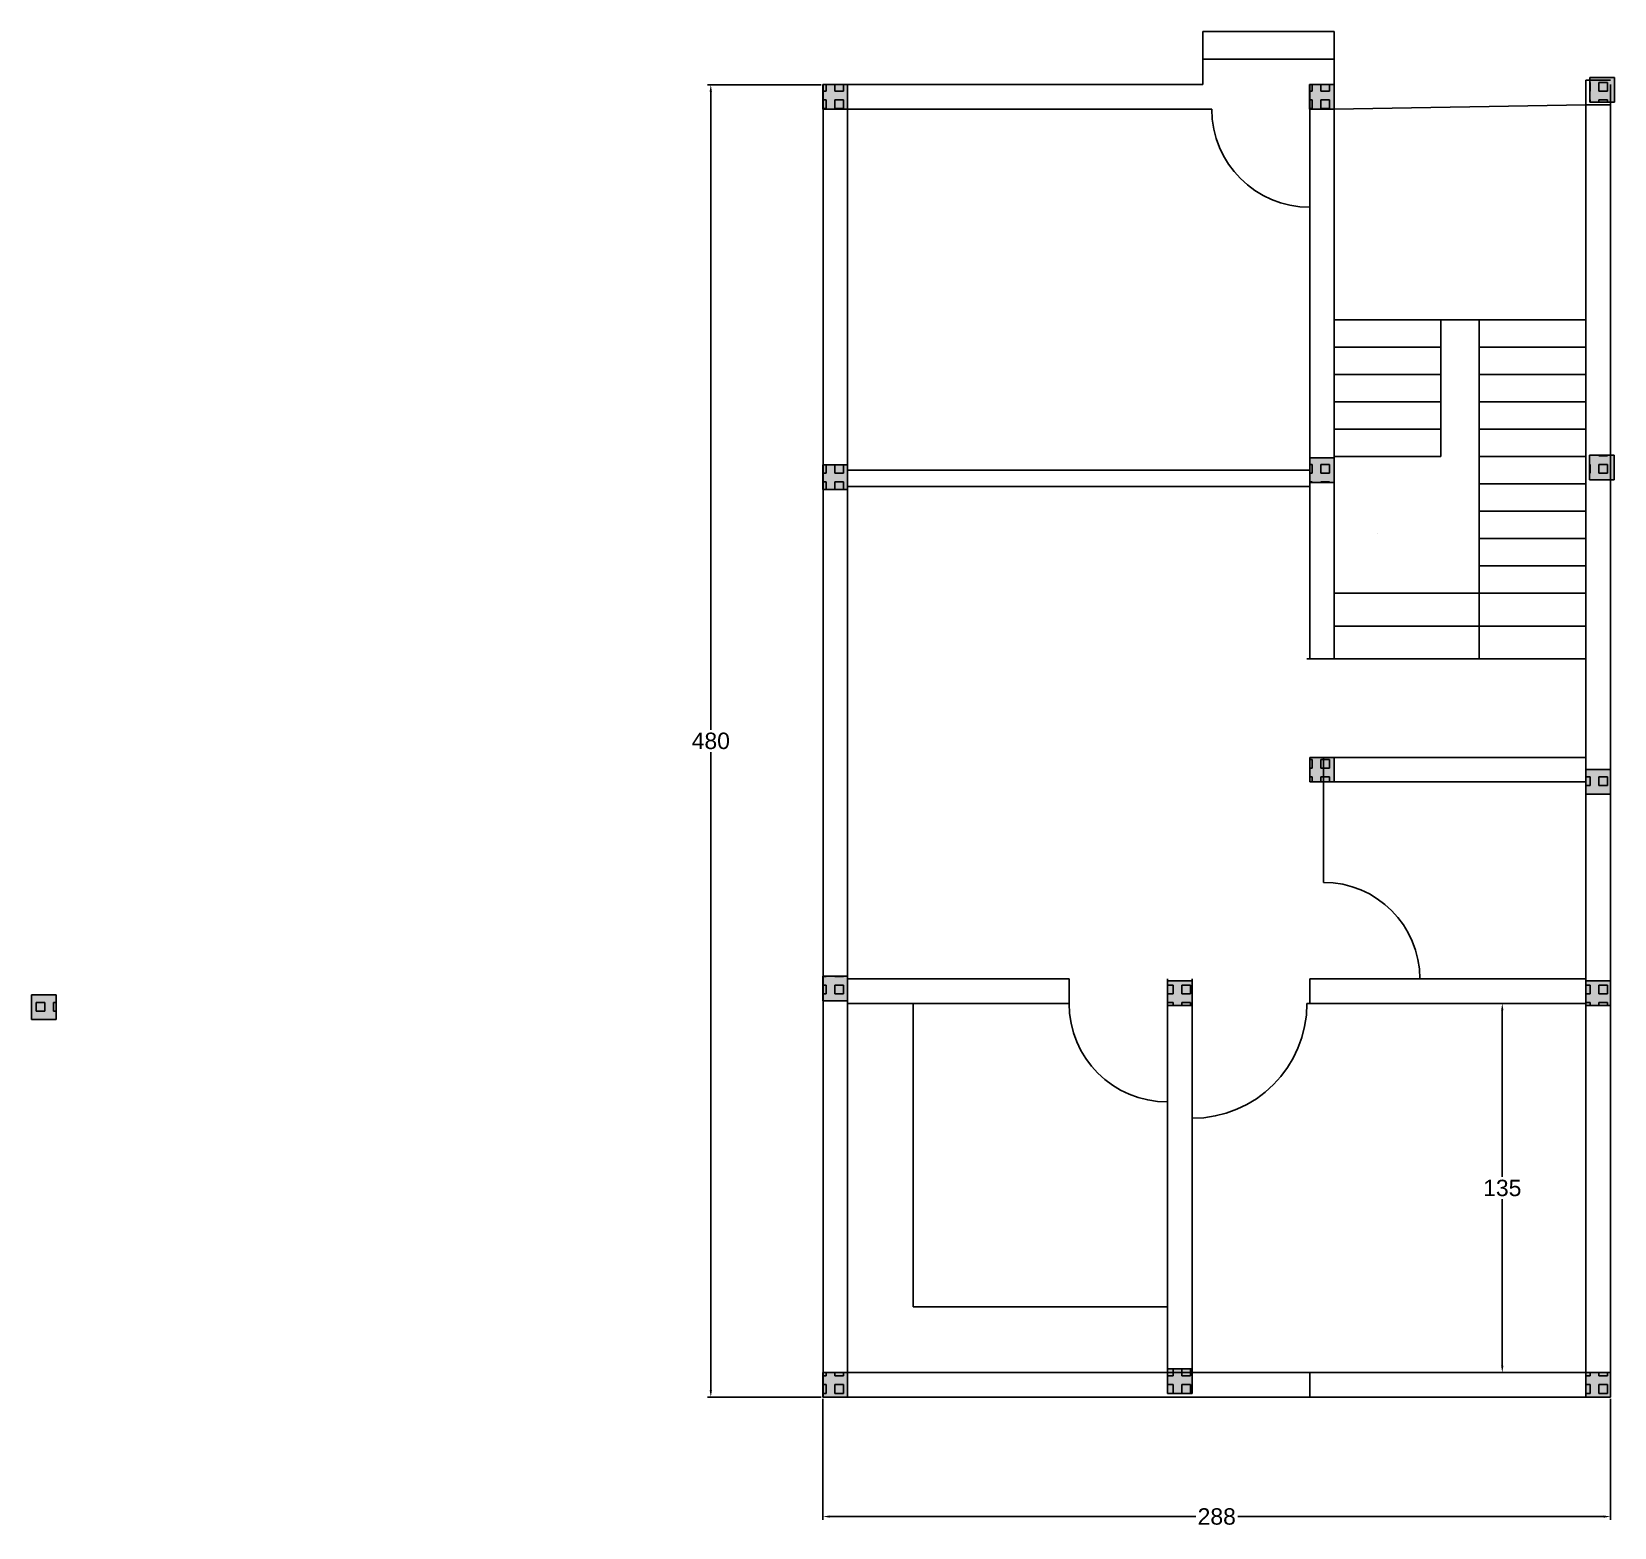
# Model space of a CAD drawing. Header units: inches. Extents: x 2211 to 2790, y 1952 to 2499.
import ezdxf

# ---------------------------------------------------------------- set-up
doc = ezdxf.new("R2010")
doc.units = ezdxf.units.IN
doc.layers.add('Column', color=22, linetype='Continuous')
doc.layers.add('Stairs', color=182, linetype='Continuous')
doc.styles.get("Standard").update_dxf_attribs({"font": 'arial.ttf'})
doc.dimstyles.new('ISO-25', dxfattribs={"dimtxt": 6, "dimasz": 2.5, "dimexe": 1.25, "dimexo": 0.625, "dimgap": 1, "dimtad": 0, "dimtih": 1, "dimtoh": 1, "dimtxsty": 'Standard', "dimcen": 2.5, "dimadec": 0, "dimazin": 0, "dimtfac": 1, "dimtmove": 0, "dimatfit": 3, "dimfxl": 1, "dimarcsym": 0})

# ---------------------------------------------------------------- blocks, each defined once
blk = doc.blocks.new('*D1')
at = {"color": 0, "lineweight": -2, "transparency": 16777216}
for p, q in [((2500.19, 1998.83), (2500.19, 1954.56)), ((2788.19, 1998.83), (2788.19, 1954.56)), ((2502.69, 1955.81), (2636.51, 1955.81)), ((2785.69, 1955.81), (2651.88, 1955.81))]:
    blk.add_line(p, q, dxfattribs=at)
at = {"color": 0, "transparency": 16777216}
for points in [[(2502.69, 1956.22), (2502.69, 1955.39), (2500.19, 1955.81)], [(2785.69, 1956.22), (2785.69, 1955.39), (2788.19, 1955.81)]]:
    blk.add_solid(points, dxfattribs=at)
at = {"layer": 'Defpoints', "color": 0, "transparency": 16777216}
for p in [(2500.19, 1999.45), (2788.19, 1999.45), (2788.19, 1955.81)]:
    blk.add_point(p, dxfattribs=at)
at = {"color": 0, "transparency": 16777216, "insert": (2644.19, 1955.81), "char_height": 6, "attachment_point": 5}
blk.add_mtext('288', dxfattribs=at)
blk = doc.blocks.new('*D2')
at = {"color": 0, "lineweight": -2, "transparency": 16777216}
for p, q in [((2499.57, 2479.45), (2457.91, 2479.45)), ((2459.16, 2476.95), (2459.16, 2243.52)), ((2459.16, 2001.95), (2459.16, 2235.39)), ((2499.57, 1999.45), (2457.91, 1999.45))]:
    blk.add_line(p, q, dxfattribs=at)
at = {"color": 0, "transparency": 16777216}
for points in [[(2458.74, 2476.95), (2459.57, 2476.95), (2459.16, 2479.45)], [(2458.74, 2001.95), (2459.57, 2001.95), (2459.16, 1999.45)]]:
    blk.add_solid(points, dxfattribs=at)
at = {"layer": 'Defpoints', "color": 0, "transparency": 16777216}
for p in [(2459.16, 2479.45), (2500.19, 2479.45), (2500.19, 1999.45)]:
    blk.add_point(p, dxfattribs=at)
at = {"color": 0, "transparency": 16777216, "insert": (2459.16, 2239.45), "char_height": 6, "attachment_point": 5}
blk.add_mtext('480', dxfattribs=at)
blk = doc.blocks.new('*D3')
at = {"color": 0, "lineweight": -2, "transparency": 16777216}
for p, q in [((2778.57, 2143.45), (2747.37, 2143.45)), ((2748.62, 2140.95), (2748.62, 2080.02)), ((2748.62, 2010.95), (2748.62, 2071.89)), ((2778.57, 2008.45), (2747.37, 2008.45))]:
    blk.add_line(p, q, dxfattribs=at)
at = {"color": 0, "transparency": 16777216}
for points in [[(2748.2, 2140.95), (2749.04, 2140.95), (2748.62, 2143.45)], [(2748.2, 2010.95), (2749.04, 2010.95), (2748.62, 2008.45)]]:
    blk.add_solid(points, dxfattribs=at)
at = {"layer": 'Defpoints', "color": 0, "transparency": 16777216}
for p in [(2748.62, 2143.45), (2779.19, 2143.45), (2779.19, 2008.45)]:
    blk.add_point(p, dxfattribs=at)
at = {"color": 0, "transparency": 16777216, "insert": (2748.62, 2075.95), "char_height": 6, "attachment_point": 5}
blk.add_mtext('135', dxfattribs=at)
blk = doc.blocks.new('C')
at = {"layer": 'Column'}
h = blk.add_hatch(dxfattribs=at)
h.set_pattern_fill('SQUARE', color=256)
h.set_pattern_definition([(0, (3209.324, 2159.621), (0, 3.175), [3.175, -3.175]), (90, (3209.324, 2159.621), (-3.175, 2e-16), [3.175, -3.175])])
h.paths.add_polyline_path([(3200.32, 2159.62), (3200.32, 2150.62), (3209.32, 2150.62), (3209.32, 2159.62)])
h = blk.add_hatch(color=256, dxfattribs=at)
h.dxf.hatch_style = 1
h.paths.add_polyline_path([(3209.32, 2150.62), (3209.32, 2159.62), (3200.32, 2159.62), (3200.32, 2150.62)])
at = {"layer": 'Column', "true_color": 0x105689}
h = blk.add_hatch(color=146, dxfattribs=at)
h.dxf.hatch_style = 1
h.paths.add_polyline_path([(3209.32, 2159.62), (3200.32, 2159.62), (3200.32, 2150.62), (3209.32, 2150.62)])
at = {"layer": 'Column'}
for p, q in [((3209.32, 2159.62), (3200.32, 2159.62)), ((3200.32, 2150.62), (3200.32, 2159.62)), ((3209.32, 2150.62), (3209.32, 2159.62)), ((3209.32, 2159.62), (3209.32, 2159.62)), ((3200.32, 2150.62), (3209.32, 2150.62)), ((3209.32, 2150.62), (3209.32, 2150.62))]:
    blk.add_line(p, q, dxfattribs=at)

msp = doc.modelspace()

# ---------------------------------------------------------------- linework, layer by layer
for p, q in [((2639.124, 2479.455), (2500.192, 2479.455)), ((2500.192, 1999.455), (2500.192, 2479.455)), ((2678.192, 2269.455), (2678.192, 2479.455)), ((2678.192, 2479.455), (2687.192, 2479.455)), ((2687.192, 2269.455), (2687.192, 2479.455)), ((2687.192, 2479.455), (2687.192, 2479.455)), ((2779.192, 2269.455), (2779.192, 2481.148)), ((2779.192, 2481.148), (2788.192, 2481.148)), ((2788.192, 1999.455), (2788.192, 2479.455)), ((2779.192, 2472.13), (2788.192, 2472.13)), ((2788.192, 2472.13), (2779.192, 2472.13)), ((2509.192, 2008.455), (2509.192, 2470.455)), ((2642.382, 2470.455), (2509.192, 2470.455)), ((2678.192, 2470.455), (2687.192, 2470.455)), ((2678.192, 2338.455), (2509.192, 2338.455)), ((2678.192, 2332.455), (2509.192, 2332.455)), ((2779.192, 2008.455), (2779.192, 2269.455)), ((2678.192, 2233.455), (2779.192, 2233.455)), ((2678.192, 2224.455), (2678.192, 2233.455)), ((2683.192, 2187.741), (2683.192, 2233.455)), ((2678.192, 2224.455), (2779.192, 2224.455)), ((2509.192, 2152.455), (2590.192, 2152.455)), ((2590.192, 2143.455), (2590.192, 2152.455)), ((2626.192, 2008.455), (2626.192, 2152.455)), ((2635.192, 2008.455), (2635.192, 2152.455)), ((2678.192, 2152.455), (2779.192, 2152.455)), ((2678.192, 2143.455), (2678.192, 2152.455)), ((2509.192, 2143.455), (2590.192, 2143.455)), ((2533.192, 2032.455), (2533.192, 2143.455)), ((2677.192, 2143.455), (2779.192, 2143.455)), ((2533.192, 2032.455), (2626.192, 2032.455)), ((2509.192, 2008.455), (2779.192, 2008.455)), ((2678.192, 1999.455), (2678.192, 2008.455)), ((2500.192, 1999.455), (2788.192, 1999.455)), ((2788.192, 1999.455), (2788.192, 1999.455))]:
    msp.add_line(p, q)
for centre, radius, start, end in [((2678.192, 2470.455), 35.809, 180, 270), ((2683.192, 2152.455), 35.287, 0, 90), ((2626.192, 2143.455), 36, 180, 270), ((2635.192, 2143.455), 42, 270, 360)]:
    msp.add_arc(centre, radius, start, end)
at = {"layer": 'Stairs'}
for p, q in [((2687.192, 2498.837), (2639.124, 2498.837)), ((2639.124, 2488.837), (2639.124, 2498.837)), ((2687.192, 2488.837), (2687.192, 2498.837)), ((2687.192, 2488.837), (2639.124, 2488.837)), ((2639.124, 2488.837), (2639.124, 2479.455)), ((2687.192, 2479.455), (2687.192, 2488.837)), ((2687.192, 2470.455), (2779.192, 2472.13)), ((2687.192, 2393.455), (2779.192, 2393.455)), ((2726.192, 2343.455), (2726.192, 2393.455)), ((2740.192, 2269.455), (2740.192, 2393.455)), ((2687.192, 2383.455), (2726.192, 2383.455)), ((2740.192, 2383.455), (2779.192, 2383.455)), ((2687.192, 2373.455), (2726.192, 2373.455)), ((2740.192, 2373.455), (2779.192, 2373.455)), ((2687.192, 2363.455), (2726.192, 2363.455)), ((2740.192, 2363.455), (2779.192, 2363.455)), ((2687.192, 2353.455), (2726.192, 2353.455)), ((2740.192, 2353.455), (2779.192, 2353.455)), ((2687.192, 2343.455), (2726.192, 2343.455)), ((2740.192, 2343.455), (2779.192, 2343.455)), ((2740.192, 2333.455), (2779.192, 2333.455)), ((2740.192, 2323.455), (2779.192, 2323.455)), ((2702.874, 2315.395), (2702.874, 2315.395)), ((2740.192, 2313.455), (2779.192, 2313.455)), ((2740.192, 2303.455), (2779.192, 2303.455)), ((2687.192, 2293.455), (2779.192, 2293.455)), ((2687.192, 2281.455), (2779.192, 2281.455)), ((2677.192, 2269.455), (2779.192, 2269.455))]:
    msp.add_line(p, q, dxfattribs=at)

# ---------------------------------------------------------------- block references
at = {"layer": 'Column'}
for p in [(-700.132, 319.834), (-522.237, 319.834), (-419.72, 322.464), (-700.132, 180.774), (-522.132, 183.334), (-419.8, 184.28), (-522.132, 73.834), (-421.132, 69.334), (-700.132, -6.149), (-574.132, -7.954), (-421.132, -7.954), (-989.545, -13.037), (-574.132, -149.795), (-700.132, -151.166), (-421.132, -151.166)]:
    msp.add_blockref('C', p, dxfattribs=at)

# ---------------------------------------------------------------- dimensions: what is measured, and where the dimension line sits
for base, p1, p2, picture, middle in [((2459.155, 2479.455), (2500.192, 1999.455), (2500.192, 2479.455), '*D2', (2459.155, 2239.455)), ((2748.62, 2143.455), (2779.192, 2008.455), (2779.192, 2143.455), '*D3', (2748.62, 2075.955))]:
    dim = msp.add_linear_dim(base=base, p1=p1, p2=p2, angle=90, dimstyle='ISO-25')
    dim.commit()
    dim.dimension.update_dxf_attribs({"geometry": picture, "text_midpoint": middle})
dim = msp.add_linear_dim(base=(2788.192, 1955.806), p1=(2500.192, 1999.455), p2=(2788.192, 1999.455), dimstyle='ISO-25')
dim.commit()
dim.dimension.update_dxf_attribs({"geometry": '*D1', "text_midpoint": (2644.192, 1955.806)})

doc.saveas('drawing.dxf')
